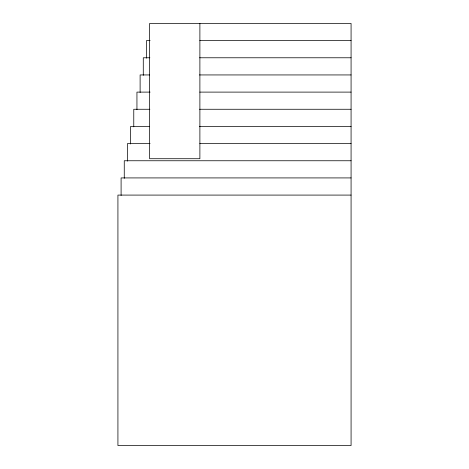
<?xml version="1.0" encoding="UTF-8"?>
<svg xmlns="http://www.w3.org/2000/svg" width="469" height="469" viewBox="0 0 469 469"><rect width="100%" height="100%" fill="white"/><g stroke="black" fill="none" stroke-linecap="round" stroke-linejoin="round"><path stroke-width="0.7" d="M150.103 40.615L146.451 40.615L146.451 58.185M199.8 40.615L351.076 40.615M149.863 57.775L143.28 57.775L143.28 75.339M199.618 57.775L351.076 57.775M149.634 74.94L140.114 74.94L140.114 92.516M199.442 74.94L351.076 74.94M150.098 92.106L136.942 92.106L136.942 109.664M199.794 92.106L351.076 92.106M149.869 109.265L133.771 109.265L133.771 126.853M199.624 109.265L351.076 109.265M149.646 126.431L130.605 126.431L130.605 143.995M199.454 126.431L351.076 126.431M150.092 143.596L127.433 143.596L127.433 161.143M199.788 143.596L351.076 143.596M351.076 160.756L124.262 160.756L124.262 178.331M351.076 177.921L121.096 177.921L121.096 195.473M351.076 195.086L117.924 195.086L117.924 445.55L351.076 445.55L351.076 23.45L149.623 23.45L149.623 158.721L199.888 158.721L199.888 23.45"/></g></svg>
